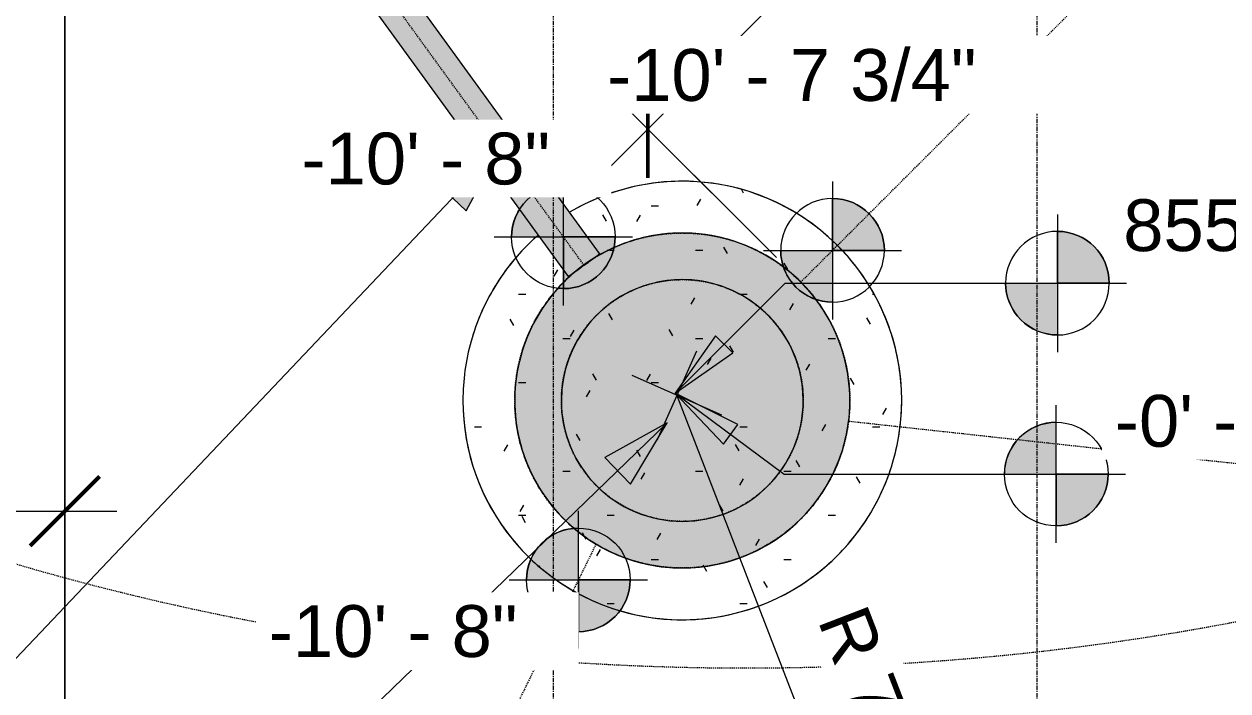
# Model space of a CAD drawing. Header units: inches. Extents: x -3305 to -1487, y 8059 to 9107.
# Drawn here: x -2331.1 to -2191.7, y 8286.6 to 8363.8 of the extents above; entities that cross this region are included whole.
import ezdxf

# ---------------------------------------------------------------- set-up
doc = ezdxf.new("R2010")
doc.units = ezdxf.units.IN
doc.header["$MEASUREMENT"] = 0
doc.linetypes.add('Grid Line 1_2_', pattern=[0.8749999999999999, 0.4999999999999999, -0.125, 0.125, -0.125])
doc.linetypes.add('Hidden 1_8_', pattern=[0.1875, 0.125, -0.06249999999999999])
for name, color, linetype, lineweight in [('A-ANNO-DIMS', 211, 'Continuous', 9), ('A-ANNO-DIMS-64', 211, 'Continuous', 9), ('A-DETL-HDLN', 90, 'Hidden 1_8_', 9), ('G-ANNO-DIMS', 111, 'Continuous', 9), ('G-ANNO-DIMS-1', 1, 'Continuous', 9), ('G-ANNO-TEXT-1', 147, 'Continuous', 9), ('L-SITE-1', 91, 'Continuous', 9), ('P-PIPE', 3, 'Continuous', 9), ('S-GRID-1', 1, 'Grid Line 1_2_', 9)]:
    doc.layers.add(name, color=color, linetype=linetype, lineweight=lineweight)
doc.layers.add('L-SITE-3', color=91, linetype='Continuous', lineweight=9, transparency=0.2)
doc.styles.add('Arial_1', font='arial.ttf', dxfattribs={"height": 5.999999999999996})
doc.styles.add('Century Gothic', font='ufonts.com_century-gothic.ttf', dxfattribs={"height": 5.999999999999996})
doc.dimstyles.new('OD__1_16__Tol__', dxfattribs={"dimscale": 12, "dimtxt": 6.265009618305154, "dimasz": 0.6666666666666666, "dimexe": 0.5, "dimexo": 0.3333333333333334, "dimgap": 0.08333333333333334, "dimtad": 1, "dimdec": 4, "dimrnd": 0.0625, "dimzin": 3, "dimdsep": 46, "dimlunit": 4, "dimtxsty": 'Century Gothic', "dimblk1": 'OBLIQUE', "dimblk2": 'OBLIQUE', "dimsah": 1, "dimcen": 0.09, "dimdle": 0.5, "dimazin": 0, "dimtfac": 1, "dimtdec": 4, "dimtix": 1, "dimtmove": 0, "dimatfit": 3, "dimfxl": 1, "dimtvp": 1, "dimtfill": 1, "dimfrac": 2, "dimtolj": 1, "dimtzin": 0, "dimarcsym": 2})
doc.dimstyles.new('OD__1ft_Tol__', dxfattribs={"dimscale": 12, "dimtxt": 6.265009618305154, "dimasz": 0.6666666666666666, "dimexe": 0.5, "dimexo": 0.3333333333333334, "dimgap": 0.08333333333333334, "dimtad": 1, "dimdec": 0, "dimrnd": 12, "dimzin": 1, "dimdsep": 46, "dimlunit": 4, "dimtxsty": 'Century Gothic', "dimblk1": 'OBLIQUE', "dimblk2": 'OBLIQUE', "dimsah": 1, "dimcen": 0.09, "dimdle": 0.5, "dimazin": 0, "dimtfac": 1, "dimtdec": 4, "dimtix": 1, "dimtmove": 0, "dimatfit": 3, "dimfxl": 1, "dimtvp": 1, "dimtfill": 1, "dimfrac": 2, "dimtolj": 1, "dimtzin": 0, "dimarcsym": 2})
doc.dimstyles.new('Radial_-_3_32__Arial', dxfattribs={"dimscale": 12, "dimtxt": 6.12155639974182, "dimasz": 0.6666666666666666, "dimexe": 0.5, "dimexo": 0, "dimgap": 0.3333333333333333, "dimtad": 1, "dimjust": 3, "dimdec": 4, "dimrnd": 0.0625, "dimzin": 1, "dimdsep": 46, "dimlunit": 4, "dimtxsty": 'Arial_1', "dimsah": 1, "dimcen": 0.09, "dimdle": 0.5, "dimazin": 0, "dimtfac": 1, "dimtdec": 4, "dimtix": 1, "dimtmove": 0, "dimatfit": 2, "dimfxl": 1, "dimtvp": 1, "dimtfill": 1, "dimfrac": 2, "dimtolj": 1, "dimtzin": 0, "dimarcsym": 2})
pattern_1 = [(0, (8350.174, -2224.914), (20.48, 5.12), [0.845, -14.515, 0.845, -14.515, -81.92]), (0, (8350.174, -2224.914), (20.48, 5.12), [-30.72, 0.845, -29.875, 0.845, -14.515, -35.84]), (0, (8350.174, -2224.914), (20.48, 5.12), [-76.8, 0.845, -9.395, 0.845, -24.755]), (120, (8357.854, -2222.354), (-14.67405006737632, 15.1762002695053), [0.8449999999999999, -14.515, 0.8449999999999999, -14.515, -81.91999999999999]), (120, (8357.854, -2222.354), (-14.67405006737632, 15.1762002695053), [-30.72, 0.8449999999999999, -29.875, 0.8449999999999999, -14.515, -35.84]), (120, (8357.854, -2222.354), (-14.67405006737632, 15.1762002695053), [-76.79999999999998, 0.8449999999999999, -9.394999999999998, 0.8449999999999999, -24.755]), (240, (8360.414, -2212.114), (-5.805949932623669, -20.2962002695053), [0.845, -14.515, 0.845, -14.515, -81.92]), (240, (8360.414, -2212.114), (-5.805949932623669, -20.2962002695053), [-30.72, 0.845, -29.875, 0.845, -14.515, -35.84]), (240, (8360.414, -2212.114), (-5.805949932623669, -20.2962002695053), [-76.8, 0.845, -9.395, 0.845, -24.755])]

# ---------------------------------------------------------------- blocks, each defined once
blk = doc.blocks.new('GRINDER PUMP - GRINDER PUMP-1585851-FOUNDATION PLAN')
at = {"layer": 'L-SITE-1'}
h = blk.add_hatch(dxfattribs=at)
h.set_pattern_fill('FP_1', color=256, style=0, pattern_type=2)
h.set_pattern_definition(pattern_1)
h.paths.add_polyline_path([(1.733250670684526, -25.33922787998511), (5.167464831509448, -24.86720600824117), (8.505418899741754, -23.93195513912445), (11.6849331067425, -22.55089722676388), (14.64677911870706, -20.74975876700466), (17.33578334846032, -18.56209156146764), (19.70185473499333, -16.02864771096614), (21.7009178451542, -13.19662048097558), (23.29573391557284, -10.11876518038917), (24.4565945403657, -6.85241642993094), (25.16187508252505, -3.458420126652811), (25.39843749999295, 2.55795384873636e-12), (25.16187508252505, 3.458420126658097), (24.45659454036553, 6.852416429936226), (23.29573391557284, 10.11876518039429), (21.7009178451542, 13.1966204809807), (19.70185473499367, 16.02864771097142), (17.33578334846066, 18.56209156147292), (14.64677911870706, 20.74975876701012), (11.68493310674267, 22.55089722676933), (8.505418899742095, 23.93195513913008), (5.167464831509448, 24.86720600824679), (1.733250670684697, 25.33922787999057), (-1.733250670698851, 25.33922787999057), (-5.167464831523602, 24.86720600824662), (-8.505418899756078, 23.93195513912991), (-11.84387342393899, 22.45424347876002), (-13.01006971884448, 21.7450638016607), (-9.578659287972185, 17.01974695015877), (-9.808805530512187, 16.82366132646791), (-10.89995355104611, 16.00321772183156), (-8.807415694955862, 17.28552656925626), (-5.994929690881007, 18.45049641612882), (-3.034828621787994, 19.16115380754837), (-7.332801033044232e-12, 19.40000000000282), (3.034828621774011, 19.16115380754854), (5.994929690866512, 18.450496416129), (8.807415694940344, 17.28552656925694), (11.4030338944674, 15.69492969087645), (13.76162339556754, 13.66664473149052), (15.6949296908669, 11.40303389447678), (17.28552656924722, 8.807415694950405), (18.4504964161191, 5.994929690876744), (19.16115380753848, 3.034828621783219), (19.39999999999293, 2.55795384873636e-12), (19.16115380753848, -3.03482862178032), (18.4504964161191, -5.994929690870776), (17.28552656924688, -8.80741569494529), (15.6949296908669, -11.40303389447132), (13.71787155501175, -13.71787155501636), (11.40303389446723, -15.69492969087099), (8.807415694940344, -17.28552656925148), (5.994929690866171, -18.4504964161232), (3.034828621774181, -19.1611538075424), (-6.480149750132113e-12, -19.39999999999736), (-3.034828621787653, -19.16115380754291), (-5.994929690881349, -18.4504964161232), (-8.807415694953987, -17.28552656925183), (-11.40303389448104, -15.69492969087116), (-13.76162339558135, -13.6666447314854), (-15.69492969088105, -11.40303389447115), (-17.28552656926172, -8.807415694944096), (-18.45049641613326, -5.994929690871287), (-19.1611538075528, -3.034828621778103), (-19.40000000000725, 2.899014361901208e-12), (-19.16115380755297, 3.03482862178339), (-18.45049641613326, 5.994929690876574), (-17.2855265692612, 8.807415694950235), (-15.69492969088054, 11.40303389447712), (-13.71787155502608, 13.71787155502164), (-11.84387342393882, 15.31885890743501), (-13.15070793467657, 14.41082161870355), (-13.21987076193608, 14.37558753706145), (-16.65953038152122, 19.11226415773768), (-17.44000593869418, 18.45049641612882), (-19.71980518147313, 16.00321772183156), (-21.70091784516819, 13.19662048098104), (-23.29573391558699, 10.11876518039429), (-24.45659454037968, 6.852416429936397), (-25.16187508253921, 3.458420126658097), (-25.39843750000727, 2.728484105318784e-12), (-25.16187508253921, -3.458420126652811), (-24.45659454037985, -6.852416429930769), (-23.29573391558682, -10.118765180389), (-21.70091784516819, -13.19662048097524), (-19.70185473500765, -16.02864771096597), (-17.33578334847465, -18.56209156146729), (-14.64677911872155, -20.74975876700466), (-11.53433215949377, -22.6163124494318), (-8.505418899756249, -23.93195513912445), (-5.167464831523602, -24.86720600824134), (-1.733250670699021, -25.33922787998511)], flags=0)
h = blk.add_hatch(dxfattribs=at)
h.set_pattern_fill('FP_1', color=256, style=0, pattern_type=2)
h.set_pattern_definition(pattern_1)
h.paths.add_polyline_path([(-6.480149750132113e-12, -19.39999999999736), (3.034828621773328, -19.16115380754274), (5.994929690866171, -18.4504964161232), (8.807415694940344, -17.28552656925148), (11.40303389446723, -15.69492969087099), (13.71787155501175, -13.71787155501636), (15.6949296908669, -11.40303389447132), (17.28552656924688, -8.80741569494529), (18.4504964161191, -5.994929690870776), (19.16115380753848, -3.03482862178032), (19.39999999999293, 2.55795384873636e-12), (19.15805228412125, 3.047747396560453), (18.4504964161191, 5.994929690876744), (17.28552656924722, 8.807415694950405), (15.6949296908669, 11.40303389447678), (13.71787155501107, 13.71787155502267), (11.4030338944674, 15.69492969087645), (8.807415694940344, 17.28552656925694), (5.994929690866512, 18.450496416129), (3.034828621774011, 19.16115380754854), (-7.332801033044232e-12, 19.40000000000282), (-3.034828621787994, 19.16115380754837), (-5.994929690881007, 18.45049641612882), (-8.94405130249737, 17.20179616126699), (-11.14018792102075, 15.82885640365168), (-11.87303904001777, 15.29350737400551), (-13.71787155502608, 13.71787155502164), (-15.69492969088054, 11.40303389447712), (-17.2855265692612, 8.807415694950235), (-18.45049641613326, 5.994929690876574), (-19.16115380755297, 3.03482862178339), (-19.40000000000725, 2.899014361901208e-12), (-19.1611538075528, -3.034828621778103), (-18.45049641613275, -5.994929690870946), (-17.28552656926172, -8.807415694944096), (-15.61857900628109, -11.4924290604074), (-13.71787155502642, -13.71787155501585), (-11.40303389448104, -15.69492969087116), (-8.807415694953987, -17.28552656925183), (-5.994929690881349, -18.4504964161232), (-3.034828621787653, -19.16115380754291), (-1.176017943259751, -19.30744538060696)], flags=0)
h.paths.add_polyline_path([(-1.291757032493365, -13.94027846812781), (-3.831281861016236, -13.46555900441689), (-6.240336980878566, -12.53228607896818), (-8.43688490931663, -11.1722411819207), (-10.34612484109567, -9.4317390110495), (-11.92025429454304, -7.335479116098496), (-13.05461121166814, -5.057383326617582), (-13.76162339558152, -2.572493249429214), (-14.00000000000688, 2.899014361901208e-12), (-13.76162339558152, 2.572493249434501), (-13.05461121166797, 5.057383326622868), (-11.9030399002213, 7.370050280286249), (-10.34612484109584, 9.431739011054956), (-8.4368849093168, 11.17224118192598), (-6.240336980878737, 12.53228607897347), (-3.831281861016066, 13.46555900442217), (-1.291757032493535, 13.9402784681331), (1.29175703247904, 13.9402784681331), (3.831281861002764, 13.46555900442234), (6.240336980864753, 12.53228607897364), (8.436884909302988, 11.17224118192615), (10.34612484108186, 9.431739011055127), (11.90303990020715, 7.37005028028642), (13.05461121165416, 5.057383326623039), (13.76162339556737, 2.572493249434671), (13.99999999999306, 2.899014361901208e-12), (13.76162339556754, -2.572493249431261), (13.05461121165399, -5.057383326617582), (11.90303990020715, -7.370050280281304), (10.34612484108203, -9.431739011048988), (8.436884909301964, -11.17224118192121), (6.240336980864412, -12.53228607896801), (3.831281861002764, -13.46555900441638), (1.29175703247904, -13.94027846812781), (-0.3246020791582964, -13.94027846812781)], flags=0)
h = blk.add_hatch(dxfattribs=at)
h.set_pattern_fill('FP_1', color=256, style=0, pattern_type=2)
h.set_pattern_definition(pattern_1)
h.paths.add_polyline_path([(-0.3246020791589785, -13.94027846812781), (1.29175703247904, -13.94027846812781), (3.831281861002764, -13.46555900441638), (6.240336980864412, -12.53228607896801), (8.436884909301964, -11.17224118192121), (10.34612484108203, -9.431739011048988), (11.9202542945294, -7.335479116098326), (13.05461121165399, -5.057383326617582), (13.76162339556754, -2.572493249431261), (13.99999999999306, 2.899014361901208e-12), (13.73200374904735, 2.676595508777211), (13.05461121165416, 5.057383326623039), (11.903039900208, 7.370050280285567), (10.34612484108186, 9.431739011055127), (8.436884909302988, 11.17224118192615), (6.240336980864753, 12.53228607897364), (3.763805373417881, 13.47817254599494), (1.29175703247904, 13.9402784681331), (-1.291757032493535, 13.9402784681331), (-3.831281861016066, 13.46555900442217), (-6.240336980878737, 12.53228607897347), (-8.4368849093168, 11.17224118192598), (-10.34612484109584, 9.431739011054956), (-11.9030399002213, 7.370050280286249), (-13.05461121166797, 5.057383326622868), (-13.76162339558152, 2.572493249434501), (-14.00000000000688, 2.899014361901208e-12), (-13.76162339558152, -2.572493249429214), (-13.05461121166814, -5.057383326617582), (-11.90303990022164, -7.37005028028011), (-10.34612484109567, -9.4317390110495), (-8.43688490931663, -11.1722411819207), (-6.240336980878566, -12.53228607896818), (-3.831281861016236, -13.46555900441689), (-1.291757032493365, -13.94027846812781)], flags=0)
at = {"layer": 'L-SITE-3'}
h = blk.add_hatch(color=256, dxfattribs=at)
h.paths.add_polyline_path([(-7.162270776461809e-12, -19.39999999999736), (3.034828621773328, -19.16115380754274), (5.994929690866683, -18.4504964161232), (8.807415694940174, -17.28552656925165), (11.40303389446689, -15.69492969087116), (13.71787155501192, -13.71787155501636), (15.6949296908669, -11.40303389447132), (17.28552656924739, -8.807415694944607), (18.45049641611876, -5.994929690871287), (19.16115380753848, -3.034828621777762), (19.39999999999293, 2.55795384873636e-12), (19.16115380753848, 3.034828621783219), (18.4504964161191, 5.994929690876744), (17.28552656924739, 8.807415694949894), (15.6949296908669, 11.40303389447678), (13.71787155501192, 13.71787155502181), (11.40303389446706, 15.69492969087662), (8.807415694940174, 17.28552656925711), (5.994929690867024, 18.45049641612882), (3.034828621773328, 19.16115380754854), (-6.991740519879385e-12, 19.40000000000282), (-3.034828621787653, 19.16115380754837), (-5.994929690881007, 18.45049641612882), (-8.94405130249737, 17.20179616126682), (-11.14018792102024, 15.82885640365219), (-11.84387342393882, 15.318417163378), (-13.71787155502591, 13.71787155502198), (-15.69492969088088, 11.40303389447678), (-17.28552656926137, 8.807415694949894), (-18.45049641613309, 5.994929690876744), (-19.1611538075528, 3.03482862178339), (-19.40000000000725, 2.899014361901208e-12), (-19.1611538075528, -3.034828621777592), (-18.45049641613326, -5.994929690870946), (-17.28552656926137, -8.807415694944437), (-15.69492969088105, -11.40303389447115), (-13.71787155502625, -13.71787155501619), (-11.40303389448104, -15.69492969087116), (-8.807415694954498, -17.28552656925165), (-5.994929690881007, -18.4504964161232), (-3.034828621787653, -19.16115380754291), (-1.17601794325958, -19.30744538060696)], flags=0)
h.paths.add_polyline_path([(-1.291757032493365, -13.94027846812781), (-3.831281861016236, -13.46555900441689), (-6.240336980878737, -12.53228607896818), (-8.43688490931663, -11.1722411819207), (-10.34612484109567, -9.4317390110495), (-11.92025429454304, -7.335479116098496), (-13.05461121166814, -5.057383326617582), (-13.76162339558135, -2.572493249429214), (-14.00000000000688, 3.922195901395752e-12), (-13.76162339558152, 2.572493249434501), (-13.05461121166797, 5.057383326622868), (-11.9030399002213, 7.370050280285908), (-10.34612484109584, 9.431739011054956), (-8.436884909317483, 11.17224118192564), (-6.240336980878737, 12.53228607897347), (-3.831281861016066, 13.46555900442217), (-1.291757032493535, 13.9402784681331), (1.29175703247904, 13.9402784681331), (3.831281861002764, 13.46555900442234), (6.240336980864753, 12.53228607897364), (8.436884909302988, 11.17224118192615), (10.34612484108186, 9.431739011055127), (11.90303990020783, 7.370050280285567), (13.05461121165416, 5.057383326623039), (13.76162339556737, 2.572493249434671), (13.99999999999306, 3.069544618483632e-12), (13.76162339556754, -2.572493249430237), (13.05461121165399, -5.057383326617411), (11.90303990020715, -7.370050280281304), (10.34612484108203, -9.431739011048988), (8.436884909301964, -11.17224118192121), (6.240336980864071, -12.53228607896801), (3.831281861002764, -13.46555900441638), (1.291757032478699, -13.94027846812781), (-0.3246020791574437, -13.94027846812781)], flags=0)
h = blk.add_hatch(color=256, dxfattribs=at)
h.paths.add_polyline_path([(-7.162270776461809e-12, -19.39999999999736), (3.034828621773328, -19.16115380754274), (5.994929690866683, -18.4504964161232), (8.807415694940174, -17.28552656925165), (11.40303389446689, -15.69492969087116), (13.71787155501192, -13.71787155501636), (15.6949296908669, -11.40303389447132), (17.28552656924739, -8.807415694944607), (18.45049641611876, -5.994929690871287), (19.16115380753848, -3.034828621777762), (19.39999999999293, 2.55795384873636e-12), (19.16115380753848, 3.034828621783219), (18.4504964161191, 5.994929690876744), (17.28552656924739, 8.807415694949894), (15.6949296908669, 11.40303389447678), (13.71787155501192, 13.71787155502181), (11.40303389446706, 15.69492969087662), (8.807415694940174, 17.28552656925711), (5.994929690867024, 18.45049641612882), (3.034828621773328, 19.16115380754854), (-6.991740519879385e-12, 19.40000000000282), (-3.034828621787653, 19.16115380754837), (-5.994929690881007, 18.45049641612882), (-8.94405130249737, 17.20179616126682), (-11.53084243626517, 15.58577088390154), (-13.71787155502591, 13.71787155502198), (-15.69492969088088, 11.40303389447678), (-17.28552656926137, 8.807415694949894), (-18.45049641613309, 5.994929690876744), (-19.1611538075528, 3.03482862178339), (-19.40000000000725, 2.899014361901208e-12), (-19.1611538075528, -3.034828621777592), (-18.45049641613326, -5.994929690870946), (-17.28552656926137, -8.807415694944437), (-15.69492969088105, -11.40303389447115), (-13.71787155502625, -13.71787155501619), (-11.40303389448104, -15.69492969087116), (-8.807415694954498, -17.28552656925165), (-5.994929690881007, -18.4504964161232), (-3.034828621787653, -19.16115380754291), (-1.17601794325958, -19.30744538060696)], flags=0)
h.paths.add_polyline_path([(1.291757032478699, -13.94027846812781), (-1.291757032493365, -13.94027846812781), (-3.831281861016236, -13.46555900441689), (-6.240336980878566, -12.53228607896818), (-8.43688490931663, -11.1722411819207), (-10.34612484109618, -9.431739011048988), (-11.92025429454304, -7.335479116098496), (-13.05461121166814, -5.057383326617582), (-13.76162339558135, -2.572493249429214), (-14.00000000000688, 3.922195901395752e-12), (-13.76162339558152, 2.572493249434501), (-13.05461121166797, 5.057383326622868), (-11.9030399002213, 7.370050280285908), (-10.34612484109567, 9.431739011055297), (-8.43688490931663, 11.17224118192598), (-6.240336980878907, 12.53228607897347), (-3.831281861016066, 13.46555900442217), (-1.291757032493024, 13.9402784681331), (1.29175703247887, 13.9402784681331), (3.831281861002594, 13.46555900442234), (6.240336980864753, 12.53228607897364), (8.436884909302817, 11.17224118192615), (10.34612484108186, 9.431739011055127), (11.90303990020783, 7.370050280285567), (13.05461121165416, 5.057383326623039), (13.76162339556737, 2.572493249434671), (13.99999999999306, 3.069544618483632e-12), (13.76162339556754, -2.572493249430237), (13.05461121165399, -5.057383326617411), (11.90303990020715, -7.370050280281304), (10.34612484108203, -9.431739011048988), (8.436884909302476, -11.1722411819207), (6.240336980864071, -12.53228607896801), (3.831281861002253, -13.46555900441638)], flags=0)
for points in [[(1.291757032478699, -13.94027846812781), (3.831281861002764, -13.46555900441638), (6.240336980864071, -12.53228607896801), (8.436884909301964, -11.17224118192121), (10.34612484108203, -9.431739011048988), (11.9202542945294, -7.335479116098326), (13.05461121165399, -5.057383326617411), (13.76162339556754, -2.572493249430237), (13.99999999999306, 3.069544618483632e-12), (13.76162339556754, 2.572493249434671), (13.05461121165416, 5.057383326623039), (11.90303990020783, 7.370050280285567), (10.34612484108186, 9.431739011055127), (8.436884909302988, 11.17224118192615), (6.240336980864753, 12.53228607897364), (3.763805373417881, 13.47817254599494), (1.29175703247904, 13.9402784681331), (-1.291757032493535, 13.9402784681331), (-3.831281861016066, 13.46555900442217), (-6.240336980878737, 12.53228607897347), (-8.4368849093168, 11.17224118192598), (-10.34612484109584, 9.431739011054956), (-11.9030399002213, 7.370050280285908), (-13.05461121166797, 5.057383326622868), (-13.76162339558152, 2.572493249434501), (-14.00000000000688, 3.922195901395752e-12), (-13.76162339558152, -2.572493249429214), (-13.05461121166814, -5.057383326617582), (-11.90303990022164, -7.37005028028011), (-10.34612484109567, -9.4317390110495), (-8.43688490931663, -11.1722411819207), (-6.240336980878566, -12.53228607896818), (-3.831281861016236, -13.46555900441689), (-1.291757032493365, -13.94027846812781), (-0.3246020791574437, -13.94027846812781)], [(1.291757032478699, -13.94027846812781), (3.831281861002253, -13.46555900441638), (6.240336980864071, -12.53228607896801), (8.436884909302476, -11.1722411819207), (10.34612484108203, -9.431739011048988), (11.9202542945294, -7.335479116098326), (13.05461121165399, -5.057383326617411), (13.76162339556754, -2.572493249430237), (13.99999999999306, 3.069544618483632e-12), (13.76162339556754, 2.572493249434671), (13.05461121165416, 5.057383326623039), (11.90303990020783, 7.370050280285567), (10.34612484108186, 9.431739011055127), (8.436884909302817, 11.17224118192615), (6.240336980864753, 12.53228607897364), (3.76380537341771, 13.47817254599494), (1.29175703247887, 13.9402784681331), (-1.291757032493024, 13.9402784681331), (-3.831281861016066, 13.46555900442217), (-6.240336980878907, 12.53228607897347), (-8.43688490931663, 11.17224118192598), (-10.34612484109567, 9.431739011055297), (-11.9030399002213, 7.370050280285908), (-13.05461121166797, 5.057383326622868), (-13.76162339558152, 2.572493249434501), (-14.00000000000688, 3.922195901395752e-12), (-13.76162339558152, -2.572493249429214), (-13.05461121166814, -5.057383326617582), (-11.90303990022164, -7.37005028028011), (-10.34612484109618, -9.431739011048988), (-8.43688490931663, -11.1722411819207), (-6.240336980878566, -12.53228607896818), (-3.831281861016236, -13.46555900441689), (-1.291757032493365, -13.94027846812781), (-0.3246020791574437, -13.94027846812781)], [(1.291757032479211, -13.94027846812781), (3.831281861002082, -13.46555900441672), (6.240336980864583, -12.53228607896801), (8.436884909302817, -11.17224118192052), (10.3461248410822, -9.431739011048988), (11.9202542945294, -7.335479116098326), (13.05461121165399, -5.057383326617411), (13.76162339556754, -2.572493249429385), (13.99999999999306, 2.899014361901208e-12), (13.76162339556754, 2.572493249434671), (13.05461121165416, 5.057383326622868), (11.90303990020783, 7.370050280285738), (10.34612484108237, 9.431739011054615), (8.436884909302817, 11.17224118192615), (6.240336980864753, 12.53228607897364), (3.831281861002423, 13.46555900442234), (1.291757032479211, 13.9402784681331), (-1.291757032493024, 13.9402784681331), (-3.831281861016066, 13.46555900442217), (-6.240336980878396, 12.53228607897347), (-8.43688490931663, 11.17224118192598), (-10.34612484109601, 9.431739011054615), (-11.90303990022147, 7.370050280285738), (-13.05461121166797, 5.057383326622868), (-13.76162339558152, 2.572493249434671), (-14.00000000000688, 2.899014361901208e-12), (-13.76162339558152, -2.572493249429214), (-13.05461121166814, -5.057383326617241), (-11.90303990022164, -7.37005028028011), (-10.34612484109618, -9.431739011048988), (-8.43688490931663, -11.1722411819207), (-6.240336980878566, -12.53228607896818), (-3.831281861016236, -13.46555900441689), (-1.291757032493365, -13.94027846812781)]]:
    blk.add_hatch(color=256, dxfattribs=at).paths.add_polyline_path(points, flags=0)
at = {"layer": 'L-SITE-1'}
for centre, radius, start, end in [((8.313350008393171e-13, 4.408582873760555e-15), 25.39843749999999, 86.08695652173903, 120.8927133723243), ((8.313350008393171e-13, 4.408582873760555e-15), 25.39843749999999, 86.08695652173944, 101.7391304347829), ((8.313350008393171e-13, 4.408582873760555e-15), 25.3984375, 23.47826086956561, 86.08695652173944), ((8.313350008393171e-13, 4.408582873760555e-15), 25.39843750000002, 359.9999999999996, 86.0869565217391), ((8.313350008393171e-13, 4.408582873760555e-15), 25.39843749999998, 109.5652173913047, 120.8927133723248), ((8.313350008393171e-13, 4.408582873760555e-15), 25.39843749999998, 101.7391304347829, 109.5652173913046), ((8.313350008393171e-13, 4.408582873760555e-15), 25.39843750000003, 131.0735574886418, 164.3478260869563), ((8.313350008393171e-13, 4.408582873760555e-15), 25.39843749999998, 133.0434782608698, 148.6956521739133), ((8.313350008393171e-13, 4.408582873760555e-15), 25.39843749999997, 131.0735574886424, 133.0434782608699), ((8.419931418757186e-13, 4.408582873760555e-15), 19.39999999999998, 89.99999999999984, 134.9999999999999), ((8.419931418757186e-13, 4.408582873760555e-15), 19.40000000000002, 359.9999999999996, 124.2608466352767), ((8.419931418757186e-13, 4.408582873760555e-15), 19.39999999999998, 3.70255542920983e-13, 124.2608466352771), ((8.419931418757186e-13, 4.408582873760555e-15), 19.39999999999998, 108.0000000000003, 124.2608466352771), ((8.419931418757186e-13, 4.408582873760555e-15), 19.39999999999998, 99.0000000000003, 108.0000000000003), ((8.419931418757186e-13, 4.408582873760555e-15), 19.39999999999999, 45.00000000000025, 99.00000000000026), ((8.419931418757186e-13, 4.408582873760555e-15), 19.39999999999998, 71.99999999999989, 89.9999999999999), ((8.419931418757186e-13, 4.408582873760555e-15), 19.39999999999999, 8.999999999999988, 71.9999999999999), ((8.419931418757186e-13, 4.408582873760555e-15), 19.40000000000001, 127.7139671747804, 179.9999999999998), ((8.419931418757186e-13, 4.408582873760555e-15), 19.39999999999998, 127.7139671747808, 180.0000000000002), ((8.419931418757186e-13, 4.408582873760555e-15), 19.39999999999998, 127.7139671747809, 144.0000000000003), ((9.698908343125366e-13, 4.408582873760555e-15), 13.99999999999999, 21.17647058823569, 180.0000000000002), ((9.698908343125366e-13, 4.408582873760555e-15), 14.00000000000001, 359.9999999999996, 179.9999999999998), ((8.313350008393171e-13, 4.408582873760555e-15), 25.39843749999998, 148.6956521739133, 156.521739130435), ((8.419931418757186e-13, 4.408582873760555e-15), 19.40000000000001, 134.9999999999998, 143.9999999999998), ((8.419931418757186e-13, 4.408582873760555e-15), 19.40000000000002, 36.00000000000038, 45.00000000000032), ((8.419931418757186e-13, 4.408582873760555e-15), 19.39999999999998, 144.0000000000002, 180.0000000000002), ((8.419931418757186e-13, 4.408582873760555e-15), 19.40000000000001, 143.9999999999998, 179.9999999999998), ((8.419931418757186e-13, 4.408582873760555e-15), 19.40000000000001, 27.00000000000031, 36.00000000000036), ((8.313350008393171e-13, 4.408582873760555e-15), 25.39843749999999, 156.521739130435, 164.3478260869567), ((8.313350008393171e-13, 4.408582873760555e-15), 25.39843750000001, 15.65217391304391, 23.47826086956563), ((8.419931418757186e-13, 4.408582873760555e-15), 19.40000000000001, 18.00000000000034, 27.00000000000031), ((8.313350008393171e-13, 4.408582873760555e-15), 25.39843749999998, 164.3478260869567, 180.0000000000002), ((8.313350008393171e-13, 4.408582873760555e-15), 25.39843750000001, 164.3478260869563, 179.9999999999998), ((8.419931418757186e-13, 4.408582873760555e-15), 19.40000000000001, 9.039278717273318, 18.00000000000034), ((8.313350008393171e-13, 4.408582873760555e-15), 25.39843750000001, 7.826086956522193, 15.65217391304391), ((9.698908343125366e-13, 4.408582873760555e-15), 14.00000000000001, 10.588235294118, 21.17647058823568), ((8.419931418757186e-13, 4.408582873760555e-15), 19.4, 3.702555429209839e-13, 9.000000000000325), ((8.419931418757186e-13, 4.408582873760555e-15), 19.40000000000002, 359.9999999999996, 8.999999999999943), ((8.313350008393171e-13, 4.408582873760555e-15), 25.3984375, 3.702555429209839e-13, 7.826086956522189), ((9.698908343125366e-13, 4.408582873760555e-15), 14.00000000000001, 3.702555429209839e-13, 10.58823529411799), ((8.313350008393171e-13, 4.408582873760555e-15), 25.39843750000002, 179.9999999999998, 219.1304347826085), ((8.313350008393171e-13, 4.408582873760555e-15), 25.39843750000001, 179.9999999999998, 258.2608695652166), ((8.419931418757186e-13, 4.408582873760555e-15), 19.4, 179.9999999999998, 197.9999999999998), ((8.419931418757186e-13, 4.408582873760555e-15), 19.40000000000001, 179.9999999999998, 359.9999999999989), ((8.419931418757186e-13, 4.408582873760555e-15), 19.39999999999998, 180.0000000000002, 359.9999999999993), ((8.419931418757186e-13, 4.408582873760555e-15), 19.40000000000001, 179.9999999999998, 206.9999999999997), ((9.698908343125366e-13, 4.408582873760555e-15), 13.99999999999999, 180.0000000000002, 359.9999999999994), ((9.698908343125366e-13, 4.408582873760555e-15), 14.00000000000001, 179.9999999999998, 359.9999999999989), ((8.419931418757186e-13, 4.408582873760555e-15), 19.40000000000001, 341.9999999999989, 359.9999999999989), ((8.419931418757186e-13, 4.408582873760555e-15), 19.39999999999998, 350.9999999999993, 359.9999999999993), ((8.313350008393171e-13, 4.408582873760555e-15), 25.39843750000002, 328.695652173912, 359.9999999999989), ((8.313350008393171e-13, 4.408582873760555e-15), 25.39843749999998, 344.3478260869559, 359.9999999999994), ((8.419931418757186e-13, 4.408582873760555e-15), 19.39999999999999, 341.9999999999993, 350.9999999999993), ((8.419931418757186e-13, 4.408582873760555e-15), 19.40000000000002, 197.9999999999998, 233.9999999999997), ((8.419931418757186e-13, 4.408582873760555e-15), 19.39999999999999, 260.9999999999995, 341.9999999999993), ((8.419931418757186e-13, 4.408582873760555e-15), 19.40000000000001, 332.9999999999989, 341.9999999999989), ((8.313350008393171e-13, 4.408582873760555e-15), 25.39843749999999, 336.5217391304341, 344.3478260869559), ((8.419931418757186e-13, 4.408582873760555e-15), 19.39999999999998, 206.9999999999993, 215.9999999999993), ((8.419931418757186e-13, 4.408582873760555e-15), 19.40000000000002, 323.999999999999, 332.9999999999989), ((8.313350008393171e-13, 4.408582873760555e-15), 25.39843749999999, 313.043478260869, 336.5217391304341), ((8.419931418757186e-13, 4.408582873760555e-15), 19.39999999999998, 215.9999999999993, 242.9999999999993), ((8.419931418757186e-13, 4.408582873760555e-15), 19.40000000000002, 314.999999999999, 323.999999999999), ((8.419931418757186e-13, 4.408582873760555e-15), 19.40000000000002, 305.999999999999, 314.999999999999), ((8.313350008393171e-13, 4.408582873760555e-15), 25.39843750000002, 320.8695652173903, 328.695652173912), ((8.313350008393171e-13, 4.408582873760555e-15), 25.39843750000002, 219.1304347826085, 226.9565217391302), ((8.419931418757186e-13, 4.408582873760555e-15), 19.40000000000001, 233.9999999999997, 251.9999999999996), ((8.419931418757186e-13, 4.408582873760555e-15), 19.39999999999998, 242.9999999999993, 305.9999999999991), ((8.313350008393171e-13, 4.408582873760555e-15), 25.39843750000002, 313.0434782608685, 320.8695652173903), ((8.313350008393171e-13, 4.408582873760555e-15), 25.39843750000002, 226.9565217391302, 234.7826086956519), ((8.419931418757186e-13, 4.408582873760555e-15), 19.40000000000001, 251.9999999999996, 253.4132777907107), ((8.419931418757186e-13, 4.408582873760555e-15), 19.4, 253.4132777907107, 260.9999999999995), ((8.313350008393171e-13, 4.408582873760555e-15), 25.39843749999999, 258.2608695652166, 313.0434782608685), ((8.313350008393171e-13, 4.408582873760555e-15), 25.39843749999998, 305.2173913043473, 313.043478260869), ((8.313350008393171e-13, 4.408582873760555e-15), 25.39843750000001, 234.7826086956519, 242.6086956521736), ((8.313350008393171e-13, 4.408582873760555e-15), 25.39843749999998, 266.0869565217387, 305.2173913043473), ((8.313350008393171e-13, 4.408582873760555e-15), 25.39843750000001, 242.6086956521736, 250.4347826086953), ((8.313350008393171e-13, 4.408582873760555e-15), 25.3984375, 250.4347826086953, 266.0869565217387)]:
    blk.add_arc(centre, radius, start, end, dxfattribs=at)
blk = doc.blocks.new('DIMBLOCK33-FOUNDATION PLAN')
at = {"layer": 'A-ANNO-DIMS-64'}
blk.add_hatch(color=256, dxfattribs=at).paths.add_polyline_path([(-2223.071870372128, 8236.850817182249), (-2224.969363070195, 8244.693571404367), (-2226.934561733128, 8243.935228786426)], flags=0)
for p, q in [((-2257.764651146194, 8315.644287483809), (-2253.181160262582, 8325.987962426489)), ((-2250.301068233047, 8318.524379513343), (-2260.644743175728, 8323.107870396954)), ((-2255.472905704388, 8320.816124955149), (-2220.911801349977, 8231.25312999739)), ((-2224.969363070195, 8244.693571404367), (-2226.934561733128, 8243.935228786426)), ((-2223.071870372128, 8236.850817182249), (-2224.969363070195, 8244.693571404367)), ((-2226.934561733128, 8243.935228786426), (-2223.071870372128, 8236.850817182249))]:
    blk.add_line(p, q, dxfattribs=at)
blk.add_arc((-2255.472905704388, 8320.816124955149), 90.00000000000013, 287.281183872473, 294.9206211408842, dxfattribs=at)
at = {"layer": 'A-ANNO-DIMS-64', "color": 0, "insert": (-2233.630516905393, 8296.960131840486), "char_height": 5.999999999999999, "width": 35.71221825818612, "attachment_point": 1, "rotation": 291.10090250667895, "line_spacing_factor": 0.9417779076525877, "style": 'Arial_1', "bg_fill": 3, "box_fill_scale": 1.25, "bg_fill_color": 256, "bg_fill_true_color": 13158600, "bg_fill_transparency": 0}
blk.add_mtext('R 7\' - 6"', dxfattribs=at)
blk = doc.blocks.new('DIMBLOCK34-FOUNDATION PLAN')
at = {"layer": 'A-ANNO-DIMS-64', "lineweight": 50}
for p, q in [((-1941.429835956578, 8669.09492271053), (-1941.429835956578, 8674.751776960024)), ((-1941.429835956578, 8669.09492271053), (-1941.429835956578, 8663.438068461039)), ((-2258.858533930548, 8351.666224736566), (-2258.858533930548, 8357.323078986057)), ((-2258.858533930548, 8351.666224736566), (-2258.858533930548, 8346.009370487072))]:
    blk.add_line(p, q, dxfattribs=at)
at = {"layer": 'A-ANNO-DIMS-64'}
for p, q in [((-2263.101174617667, 8347.423584049446), (-1937.187195269459, 8673.33756339765)), ((-1926.540204925463, 8654.205291679415), (-1945.672476643696, 8673.33756339765)), ((-1941.429835956578, 8669.09492271053), (-1926.540204925463, 8654.205291679415)), ((-2243.968902899434, 8336.77659370545), (-2263.101174617666, 8355.908865423684)), ((-2258.858533930548, 8351.666224736564), (-2243.968902899433, 8336.77659370545))]:
    blk.add_line(p, q, dxfattribs=at)
at = {"layer": 'A-ANNO-DIMS-64', "color": 0, "insert": (-2110.191983712415, 8512.62308015639), "char_height": 5.999999999999998, "width": 13.24602033584518, "attachment_point": 1, "rotation": 44.999999999999574, "line_spacing_factor": 0.984501511447953, "style": 'Century Gothic', "bg_fill": 3, "box_fill_scale": 1.25, "bg_fill_color": 256, "bg_fill_true_color": 13158600, "bg_fill_transparency": 0}
blk.add_mtext("37'", dxfattribs=at)
blk = doc.blocks.new('_Oblique')
at = {"color": 0, "linetype": 'ByBlock', "lineweight": -2}
blk.add_line((-0.5, -0.5), (0.5, 0.5), dxfattribs=at)
blk = doc.blocks.new('DIMBLOCK79-FOUNDATION PLAN')
at = {"layer": 'A-ANNO-DIMS-64'}
for p, q in [((-2630.33668384773, 8402.56938150536), (-2630.336683847731, 8246.733095694544)), ((-2630.33668384773, 8252.733095694542), (-2630.33668384773, 8402.56938150536)), ((-2326.336683847733, 8394.569381505362), (-2326.336683847733, 8246.733095694542)), ((-2326.336683847733, 8252.733095694542), (-2326.336683847732, 8394.569381505362)), ((-2630.336683847731, 8252.733095694544), (-2326.336683847733, 8252.733095694542))]:
    blk.add_line(p, q, dxfattribs=at)
at = {"layer": 'A-ANNO-DIMS-64', "lineweight": 50}
for p, q in [((-2630.336683847731, 8252.733095694544), (-2626.336683847731, 8256.733095694544)), ((-2326.336683847733, 8252.733095694542), (-2322.336683847733, 8256.733095694542)), ((-2630.336683847731, 8252.733095694544), (-2634.336683847731, 8248.733095694542)), ((-2326.336683847733, 8252.733095694542), (-2330.336683847733, 8248.733095694542))]:
    blk.add_line(p, q, dxfattribs=at)
at = {"layer": 'A-ANNO-DIMS-64', "color": 0, "insert": (-2491.16503687569, 8261.423653845513), "char_height": 5.999999999999998, "width": 30.78804726709961, "attachment_point": 1, "line_spacing_factor": 0.984501511447953, "style": 'Century Gothic', "bg_fill": 3, "box_fill_scale": 1.25, "bg_fill_color": 256, "bg_fill_true_color": 13158600, "bg_fill_transparency": 0}
blk.add_mtext('25\' - 4"', dxfattribs=at)
blk = doc.blocks.new('DIMBLOCK80-FOUNDATION PLAN')
at = {"layer": 'A-ANNO-DIMS-64'}
for p, q in [((-2042.336683847661, 8726.56938150538), (-2042.336683847663, 8246.733095694544)), ((-2042.336683847661, 8252.733095694542), (-2042.336683847661, 8726.569381505378)), ((-2326.336683847733, 8394.569381505362), (-2326.336683847733, 8246.733095694542)), ((-2326.336683847733, 8252.733095694542), (-2326.336683847732, 8394.569381505362)), ((-2326.336683847733, 8252.733095694542), (-2036.336683847663, 8252.733095694544))]:
    blk.add_line(p, q, dxfattribs=at)
at = {"layer": 'A-ANNO-DIMS-64', "lineweight": 50}
for p, q in [((-2326.336683847733, 8252.733095694542), (-2322.336683847733, 8256.733095694542)), ((-2042.336683847663, 8252.733095694544), (-2038.336683847663, 8256.733095694544)), ((-2326.336683847733, 8252.733095694542), (-2330.336683847733, 8248.733095694542)), ((-2042.336683847663, 8252.733095694544), (-2046.336683847663, 8248.733095694542))]:
    blk.add_line(p, q, dxfattribs=at)
at = {"layer": 'A-ANNO-DIMS-64', "color": 0, "insert": (-2197.165036875655, 8261.423653845513), "char_height": 5.999999999999998, "width": 30.78804726709961, "attachment_point": 1, "line_spacing_factor": 0.984501511447953, "style": 'Century Gothic', "bg_fill": 3, "box_fill_scale": 1.25, "bg_fill_color": 256, "bg_fill_true_color": 13158600, "bg_fill_transparency": 0}
blk.add_mtext('23\' - 8"', dxfattribs=at)
blk = doc.blocks.new('DIMBLOCK82-FOUNDATION PLAN')
at = {"layer": 'A-ANNO-DIMS-64'}
for p, q in [((-2422.336683847665, 8394.569381505362), (-2422.33668384766, 8301.408770620114)), ((-2422.33668384766, 8307.408770620114), (-2422.336683847665, 8394.569381505362)), ((-2326.336683847733, 8394.569381505362), (-2326.336683847728, 8301.408770620119)), ((-2326.336683847727, 8307.40877062012), (-2326.336683847732, 8394.569381505362)), ((-2422.33668384766, 8307.408770620114), (-2320.336683847728, 8307.40877062012))]:
    blk.add_line(p, q, dxfattribs=at)
at = {"layer": 'A-ANNO-DIMS-64', "lineweight": 50}
for p, q in [((-2422.33668384766, 8307.408770620114), (-2418.33668384766, 8311.408770620114)), ((-2326.336683847728, 8307.408770620119), (-2322.336683847728, 8311.408770620119)), ((-2422.33668384766, 8307.408770620114), (-2426.336683847659, 8303.408770620114)), ((-2326.336683847728, 8307.408770620119), (-2330.336683847727, 8303.408770620119))]:
    blk.add_line(p, q, dxfattribs=at)
at = {"layer": 'A-ANNO-DIMS-64', "color": 0, "insert": (-2384.828088843427, 8316.099328771088), "char_height": 5.999999999999998, "width": 25.17937198975975, "attachment_point": 1, "line_spacing_factor": 0.984501511447953, "style": 'Century Gothic', "bg_fill": 3, "box_fill_scale": 1.25, "bg_fill_color": 256, "bg_fill_true_color": 13158600, "bg_fill_transparency": 0}
blk.add_mtext('8\' - 0"', dxfattribs=at)
blk = doc.blocks.new('Spot Elevations - Spot Elevation - Target Filled-V7-FOUNDATION PLAN')
at = {"layer": 'G-ANNO-DIMS-1'}
h = blk.add_hatch(color=256, dxfattribs=at)
edge = h.paths.add_edge_path(flags=0)
edge.add_line((1.249000902703301e-16, 0), (-0.09374999999999985, 0))
edge.add_arc((5.724587470723462e-16, -3.434752482434078e-16), 0.09375000000000037, 90.00000000000063, 180.0000000000002, ccw=False)
edge.add_line((1.249000902703301e-16, 0.09375000000000007), (1.249000902703301e-16, 0))
h = blk.add_hatch(color=256, dxfattribs=at)
edge = h.paths.add_edge_path(flags=0)
edge.add_line((1.249000902703301e-16, 0), (0.09375000000000029, 0))
edge.add_arc((2.289834988289385e-16, 6.245004513516504e-17), 0.09374999999999996, 269.99999999999955, 359.99999999999966, ccw=False)
edge.add_line((1.249000902703301e-16, -0.09375), (1.249000902703301e-16, 0))
for p, q in [((-2.706168622523819e-16, 0.1243846875261664), (-2.706168622523819e-16, -0.125)), ((1.249000902703301e-16, 0), (1.249000902703301e-16, 0.09375000000000007)), ((0.1250000000000001, 7.067913962433002e-16), (-0.1249999999999998, 7.067913962433002e-16)), ((-0.09374999999999985, 0), (1.249000902703301e-16, 0)), ((1.249000902703301e-16, 0), (1.249000902703301e-16, -0.09375)), ((0.09375000000000029, 0), (1.249000902703301e-16, 0))]:
    blk.add_line(p, q, dxfattribs=at)
blk.add_circle((1.249000902703301e-16, 0), 0.09375000000000007, dxfattribs=at)
for centre, radius, start, end in [((5.724587470723462e-16, -3.434752482434078e-16), 0.09375000000000037, 90.00000000000026, 179.9999999999999), ((2.289834988289385e-16, 6.245004513516504e-17), 0.09374999999999996, 269.9999999999992, 359.9999999999993)]:
    blk.add_arc(centre, radius, start, end, dxfattribs=at)
blk = doc.blocks.new('Spot Elevations - Spot Elevation - Target Filled-1560264-FOUNDATION PLAN')
at = {"layer": 'G-ANNO-DIMS'}
h = blk.add_hatch(color=256, dxfattribs=at)
edge = h.paths.add_edge_path(flags=0)
edge.add_line((1.249000902703301e-16, 0), (-0.09374999999999985, 0))
edge.add_arc((5.724587470723462e-16, -3.434752482434078e-16), 0.09375000000000037, 90.00000000000063, 180.0000000000002, ccw=False)
edge.add_line((1.249000902703301e-16, 0.09375000000000007), (1.249000902703301e-16, 0))
h = blk.add_hatch(color=256, dxfattribs=at)
edge = h.paths.add_edge_path(flags=0)
edge.add_line((1.249000902703301e-16, 0), (0.09375000000000029, 0))
edge.add_arc((2.289834988289385e-16, 6.245004513516504e-17), 0.09374999999999996, 269.99999999999955, 359.99999999999966, ccw=False)
edge.add_line((1.249000902703301e-16, -0.09375), (1.249000902703301e-16, 0))
for p, q in [((-2.706168622523819e-16, 0.1243846875261664), (-2.706168622523819e-16, -0.125)), ((1.249000902703301e-16, 0), (1.249000902703301e-16, 0.09375000000000007)), ((0.1250000000000001, 7.067913962433002e-16), (-0.1249999999999998, 7.067913962433002e-16)), ((-0.09374999999999985, 0), (1.249000902703301e-16, 0)), ((1.249000902703301e-16, 0), (1.249000902703301e-16, -0.09375)), ((0.09375000000000029, 0), (1.249000902703301e-16, 0))]:
    blk.add_line(p, q, dxfattribs=at)
blk.add_circle((1.249000902703301e-16, 0), 0.09375000000000007, dxfattribs=at)
for centre, radius, start, end in [((5.724587470723462e-16, -3.434752482434078e-16), 0.09375000000000037, 90.00000000000026, 179.9999999999999), ((2.289834988289385e-16, 6.245004513516504e-17), 0.09374999999999996, 269.9999999999992, 359.9999999999993)]:
    blk.add_arc(centre, radius, start, end, dxfattribs=at)

msp = doc.modelspace()

# ---------------------------------------------------------------- hatches: boundary and pattern name
at = {"layer": 'G-ANNO-TEXT-1'}
msp.add_hatch(color=256, dxfattribs=at).paths.add_polyline_path([(-2275.925283846049, 8349.486200535766), (-2282.986908977416, 8345.158563332117), (-2279.87701199999, 8342.207544213361)], flags=0)
at = {"layer": 'P-PIPE'}
for points in [[(-2268.078218091641, 8334.60588256188), (-2267.820534497221, 8334.764047127888), (-2266.698876356867, 8335.551568572888), (-2266.261381224186, 8335.933152292484), (-2305.936885050982, 8390.569381505364), (-2308.71755298867, 8390.569381505364), (-2268.103797104701, 8334.641116643523)], [(-2266.257357295392, 8335.927690582432), (-2265.759805876937, 8336.23351274665), (-2264.4919150627, 8337.195178509457), (-2264.437006617677, 8337.250041974978), (-2303.15621711329, 8390.569381505364), (-2305.936885050982, 8390.569381505364), (-2266.261381224186, 8335.933152292484)], [(-2266.698876356867, 8335.551568572888), (-2266.230075002779, 8335.890041210743), (-2266.261381224187, 8335.925224715695), (-2266.38918976597, 8335.816065908719)], [(-2266.230075002779, 8335.890041210743), (-2265.767650149358, 8336.227783507478), (-2266.25557042632, 8335.925224715695)]]:
    msp.add_hatch(color=256, dxfattribs=at).paths.add_polyline_path(points, flags=0)

# ---------------------------------------------------------------- linework, layer by layer
at = {"layer": 'A-DETL-HDLN'}
for p, q in [((-2241.140475774687, 8333.948166580703), (-1923.711777800717, 8651.376864554668)), ((-2266.257612354651, 8335.927962268426), (-2393.055960461735, 8510.53906843702)), ((-2235.605674814114, 8317.843958710006), (-1584.662398632195, 8246.712829456876)), ((-2264.846251084232, 8303.598945753327), (-2350.637964248906, 8129.524815908718))]:
    msp.add_line(p, q, dxfattribs=at)
for centre, radius in [((-2247.52729933143, 8589.207542781793), 300.0000000000015), ((-2255.472905704388, 8320.816124955149), 90.00000000000047), ((-2254.858347329707, 8320.230295025684), 19.40000000000009), ((-2254.858347329707, 8320.230295025684), 14)]:
    msp.add_circle(centre, radius, dxfattribs=at)
at = {"layer": 'G-ANNO-TEXT-1'}
for p, q in [((-2275.925283846049, 8349.486200535766), (-2422.950791514218, 8194.545089176829)), ((-2275.925283846049, 8349.486200535766), (-2282.986908977416, 8345.158563332117)), ((-2279.87701199999, 8342.207544213361), (-2275.925283846049, 8349.486200535766)), ((-2282.986908977416, 8345.158563332117), (-2279.87701199999, 8342.207544213361))]:
    msp.add_line(p, q, dxfattribs=at)
at = {"layer": 'P-PIPE'}
for p, q in [((-2264.437006617677, 8337.250041974978), (-2326.336683847741, 8422.490672266884)), ((-2326.33668384774, 8414.832283782556), (-2268.078218091641, 8334.60588256188))]:
    msp.add_line(p, q, dxfattribs=at)
for major_axis, ratio, start_param, end_param in [((1.820605736982085, 1.322079706549635), 0.02082881368235541, 4.974188368193659, 6.283185307179448), ((1.820605736981861, 1.322079706548357), 0.02082881368135745, 3.141592653614609, 4.450589592585611), ((1.820605736981411, 1.32207970654886), 0.02082881368193888, 4.452444022128583, 4.646065165966462), ((1.820605736981621, 1.322079706549647), 0.0208288136821213, 4.655576391578572, 4.712388980384224), ((1.820605736981541, 1.32207970654923), 0.02082881368184073, 4.712388980384227, 4.969821452294518)]:
    msp.add_ellipse((-2266.257612354651, 8335.927962268426), major_axis=major_axis, ratio=ratio, start_param=start_param, end_param=end_param, dxfattribs=at)

# ---------------------------------------------------------------- block references
at = {"layer": 'L-SITE-1'}
msp.add_blockref('GRINDER PUMP - GRINDER PUMP-1585851-FOUNDATION PLAN', (-2254.858347329706, 8320.230295024818), dxfattribs=at)

# ---------------------------------------------------------------- next in the draw order: dimensions: what is measured, and where the dimension line sits
at = {"layer": 'A-ANNO-DIMS'}
dim = msp.add_linear_dim(base=(-1941.429835956579, 8669.09492271053), p1=(-2241.140475774687, 8333.948166580703), p2=(-1923.711777800717, 8651.376864554668), angle=44.99999999999965, dimstyle='OD__1ft_Tol__', override={"dimpost": '<>', "dimfxl": 448.9119697612176}, dxfattribs=at)
dim.commit()
dim.dimension.update_dxf_attribs({"geometry": 'DIMBLOCK34-FOUNDATION PLAN', "text_midpoint": (-2103.07932704428, 8513.315715824263)})
dim = msp.add_radius_dim(center=(-2255.472905704388, 8320.816124955149), mpoint=(-2223.071870372128, 8236.85081718225), dimstyle='Radial_-_3_32__Arial', override={"dimpost": 'R<>'}, dxfattribs=at)
dim.commit()
dim.dimension.update_dxf_attribs({"geometry": 'DIMBLOCK33-FOUNDATION PLAN', "text_midpoint": (-2234.122614709509, 8285.108181440784)})

# ---------------------------------------------------------------- next in the draw order: hatches: boundary and pattern name
at = {"layer": 'G-ANNO-TEXT-1'}
msp.add_hatch(color=256, dxfattribs=at).paths.add_polyline_path([(-2256.593876280131, 8317.62716821118), (-2263.836848973362, 8313.610410833957), (-2260.858095942775, 8310.52706793505)], flags=0)

# ---------------------------------------------------------------- next in the draw order: linework, layer by layer
for p, q in [((-2256.593876280131, 8317.62716821118), (-2426.640715618156, 8153.348476340846)), ((-2256.593876280131, 8317.62716821118), (-2263.836848973362, 8313.610410833957)), ((-2260.858095942775, 8310.52706793505), (-2256.593876280131, 8317.62716821118)), ((-2263.836848973362, 8313.610410833957), (-2260.858095942775, 8310.52706793505))]:
    msp.add_line(p, q, dxfattribs=at)

# ---------------------------------------------------------------- next in the draw order: dimensions: what is measured, and where the dimension line sits
at = {"layer": 'A-ANNO-DIMS'}
dim = msp.add_linear_dim(base=(-2326.336683847732, 8252.733095694542), p1=(-2630.33668384773, 8406.569381505362), p2=(-2326.336683847732, 8398.569381505362), dimstyle='OD__1_16__Tol__', override={"dimpost": '<>', "dimfxl": 304.1052449399691}, dxfattribs=at)
dim.commit()
dim.dimension.update_dxf_attribs({"geometry": 'DIMBLOCK79-FOUNDATION PLAN', "text_midpoint": (-2478.336683847731, 8256.884013460867)})

# ---------------------------------------------------------------- next in the draw order: dimensions: what is measured, and where the dimension line sits
dim = msp.add_linear_dim(base=(-2042.336683847661, 8252.733095694542), p1=(-2326.336683847732, 8398.569381505362), p2=(-2042.336683847661, 8730.569381505378), dimstyle='OD__1_16__Tol__', override={"dimpost": '<>', "dimfxl": 436.8981574692797}, dxfattribs=at)
dim.commit()
dim.dimension.update_dxf_attribs({"geometry": 'DIMBLOCK80-FOUNDATION PLAN', "text_midpoint": (-2184.336683847696, 8256.884013460867)})

# ---------------------------------------------------------------- next in the draw order: hatches: boundary and pattern name
at = {"layer": 'G-ANNO-DIMS-1'}
for points in [[(-2255.679267719596, 8321.076071277745), (-2249.024957439983, 8325.735469497116), (-2251.019869500225, 8327.730381557358)], [(-2255.679267719596, 8321.076071277745), (-2250.100520785854, 8315.171207205361), (-2248.417377936372, 8317.43535790804)]]:
    msp.add_hatch(color=256, dxfattribs=at).paths.add_polyline_path(points, flags=0)

# ---------------------------------------------------------------- next in the draw order: linework, layer by layer
for p, q in [((-2255.679267719596, 8321.076071277745), (-2242.934167943777, 8333.821171053563)), ((-2242.934167943777, 8333.821171053563), (-2211.433679307777, 8333.821171053563)), ((-2251.019869500225, 8327.730381557358), (-2255.679267719596, 8321.076071277745)), ((-2249.024957439983, 8325.735469497116), (-2251.019869500225, 8327.730381557358)), ((-2255.679267719596, 8321.076071277745), (-2249.024957439983, 8325.735469497116)), ((-2255.679267719596, 8321.076071277745), (-2250.100520785854, 8315.171207205361)), ((-2248.417377936372, 8317.43535790804), (-2255.679267719596, 8321.076071277745)), ((-2255.679267719596, 8321.076071277745), (-2243.070966430389, 8311.703209244331)), ((-2250.100520785854, 8315.171207205361), (-2248.417377936372, 8317.43535790804)), ((-2243.070966430389, 8311.703209244331), (-2211.570477794389, 8311.703209244331))]:
    msp.add_line(p, q, dxfattribs=at)
at = {"layer": 'S-GRID-1'}
for p, q in [((-2269.774183847666, 8059.220562484466), (-2269.774183847667, 9013.692634744513)), ((-2213.774183847666, 8059.220562484466), (-2213.774183847667, 9013.692634744513))]:
    msp.add_line(p, q, dxfattribs=at)

# ---------------------------------------------------------------- next in the draw order: block references
at = {"layer": 'G-ANNO-DIMS', "xscale": 63.99999999999997, "yscale": 63.99999999999997, "zscale": 63.99999999999997, "rotation": 180}
for p in [(-2268.621005568971, 8339.182537029246), (-2266.890533166541, 8299.45103202706)]:
    msp.add_blockref('Spot Elevations - Spot Elevation - Target Filled-1560264-FOUNDATION PLAN', p, dxfattribs=at)
at = {"layer": 'G-ANNO-DIMS', "extrusion": (0, 0, -1), "xscale": 63.99999999999997, "yscale": 63.99999999999997, "zscale": 63.99999999999997}
msp.add_blockref('Spot Elevations - Spot Elevation - Target Filled-1560264-FOUNDATION PLAN', (2237.47084991673, 8337.617792438656), dxfattribs=at)
at = {"layer": 'G-ANNO-DIMS-1', "extrusion": (0, 0, -1), "xscale": 63.99999999999997, "yscale": 63.99999999999997, "zscale": 63.99999999999997}
msp.add_blockref('Spot Elevations - Spot Elevation - Target Filled-V7-FOUNDATION PLAN', (2211.433679307775, 8333.82117105356), dxfattribs=at)
at = {"layer": 'G-ANNO-DIMS-1', "xscale": 63.99999999999997, "yscale": 63.99999999999997, "zscale": 63.99999999999997, "rotation": 180}
msp.add_blockref('Spot Elevations - Spot Elevation - Target Filled-V7-FOUNDATION PLAN', (-2211.570477794388, 8311.703209244328), dxfattribs=at)

# ---------------------------------------------------------------- next in the draw order: dimensions: what is measured, and where the dimension line sits
at = {"layer": 'A-ANNO-DIMS'}
dim = msp.add_linear_dim(base=(-2326.336683847732, 8307.40877062012), p1=(-2422.336683847665, 8398.569381505362), p2=(-2326.336683847732, 8398.569381505362), angle=4.342517325094545e-12, dimstyle='OD__1_16__Tol__', override={"dimpost": '<>', "dimfxl": 95.9999999999327}, dxfattribs=at)
dim.commit()
dim.dimension.update_dxf_attribs({"geometry": 'DIMBLOCK82-FOUNDATION PLAN', "text_midpoint": (-2374.336683847699, 8311.559688386445)})

# ---------------------------------------------------------------- next in the draw order: texts
at = {"layer": 'G-ANNO-DIMS', "char_height": 5.999999999999999, "attachment_point": 1, "line_spacing_factor": 0.9417779076525877, "style": 'Arial_1', "bg_fill": 3, "box_fill_scale": 1.25, "bg_fill_color": 256, "bg_fill_true_color": 13158600, "bg_fill_transparency": 0}
for s, insert, width in [('-10\' - 7 3/4"', (-2263.572098763518, 8360.933329939278), 51.12654232424676), ('-10\' - 8"', (-2302.726158812604, 8296.521860049137), 34.37819225251076)]:
    msp.add_mtext(s, dxfattribs=dict(at, insert=insert, width=width))
at = {"layer": 'G-ANNO-DIMS-1', "char_height": 5.999999999999999, "attachment_point": 1, "line_spacing_factor": 0.9417779076525877, "style": 'Arial_1', "bg_fill": 3, "box_fill_scale": 1.25, "bg_fill_color": 256, "bg_fill_true_color": 13158600, "bg_fill_transparency": 0}
for s, insert, width in [('855.41 MID. OF EX. PUMP', (-2203.816794260958, 8343.532414201622), 121.8662840746054), ('-0\' - 1" MID. OF EX. PUMP', (-2204.783496852212, 8320.87177604844), 119.9563845050215)]:
    msp.add_mtext(s, dxfattribs=dict(at, insert=insert, width=width))

# ---------------------------------------------------------------- next in the draw order: texts
at = {"layer": 'G-ANNO-DIMS', "insert": (-2298.945252340851, 8351.254448426089), "char_height": 5.999999999999999, "width": 34.37819225251076, "attachment_point": 1, "line_spacing_factor": 0.9417779076525877, "style": 'Arial_1', "bg_fill": 3, "box_fill_scale": 1.25, "bg_fill_color": 256, "bg_fill_true_color": 13158600, "bg_fill_transparency": 0}
msp.add_mtext('-10\' - 8"', dxfattribs=at)

doc.saveas('drawing.dxf')
